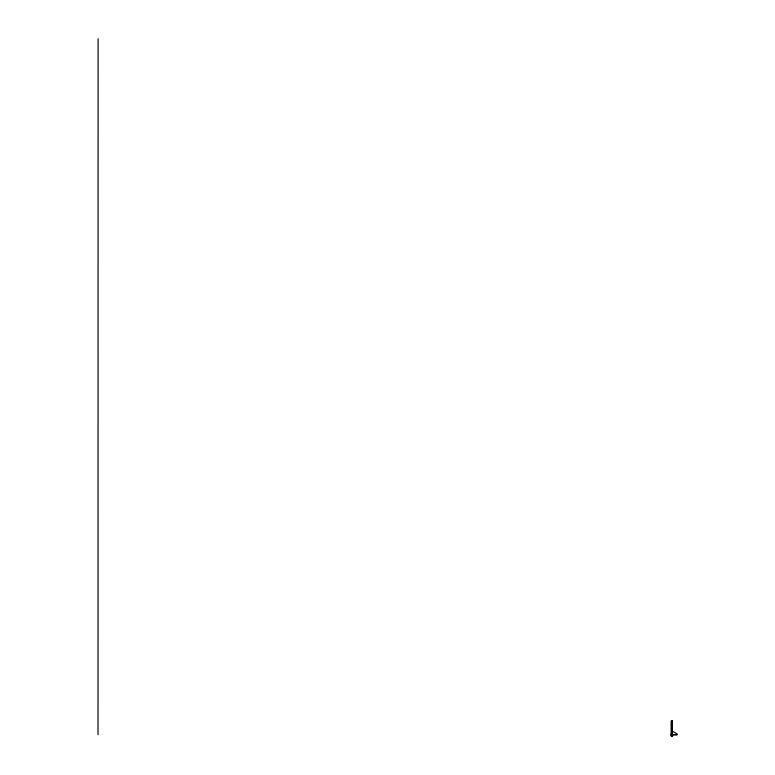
<?xml version="1.0" encoding="UTF-8"?>
<svg xmlns="http://www.w3.org/2000/svg" width="775" height="775" viewBox="0 0 775 775"><rect width="100%" height="100%" fill="white"/><g stroke="black" fill="none" stroke-linecap="round" stroke-linejoin="round"><path stroke-width="1.16" d="M671.46 733.857L671.46 720.876L671.46 734.681L676.982 734.681M98.105 38.75L98.018 734.681M672.38 720.876L671.373 720.876L671.373 736.25L672.38 736.25L672.293 720.876M672.293 733.857L671.189 733.857L671.189 735.698L672.564 735.698L672.564 733.857M671.189 734.778L676.982 734.778L676.982 733.857L672.38 731.096M671.189 734.865L672.564 734.865M672.196 734.865L672.196 736.25M672.012 734.778L672.012 735.698M671.741 734.778L671.741 735.698M671.557 734.865L671.557 736.25"/></g></svg>
